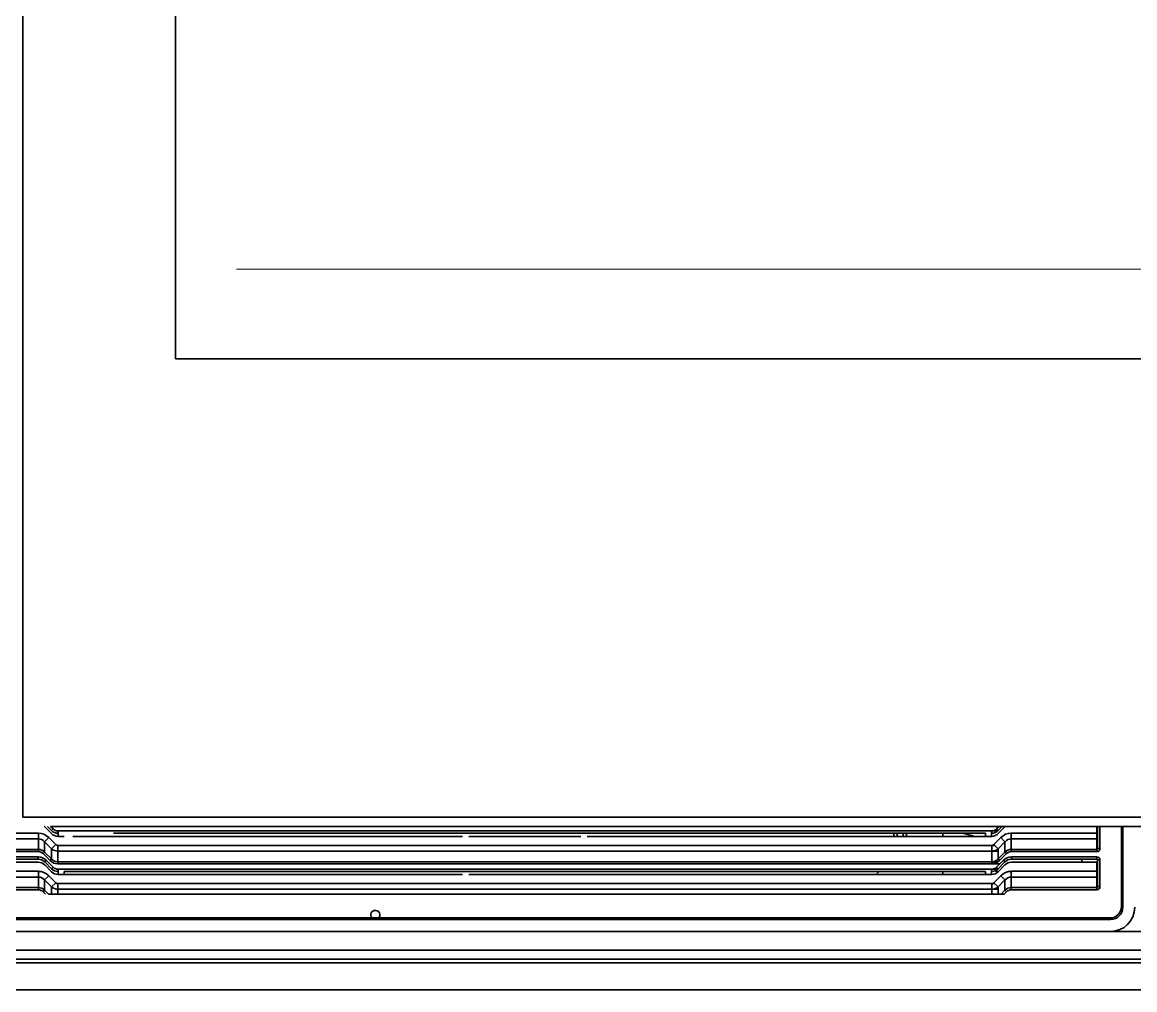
# Model space of a CAD drawing. Extents: x -760 to 4209, y 5795 to 10328.
# Drawn here: x 2048.3 to 2413, y 7999.4 to 8316.3 of the extents above; entities that cross this region are included whole.
import ezdxf

# ---------------------------------------------------------------- set-up
doc = ezdxf.new("R2010")
doc.units = 0
doc.header["$LTSCALE"] = 5
doc.layers.get('0').update_dxf_attribs({"linetype": 'CONTINUOUS', "lineweight": 0})
doc.layers.add('1', color=7, linetype='CONTINUOUS', true_color=0xffffff)

msp = doc.modelspace()

# ---------------------------------------------------------------- linework, layer by layer
at = {"color": 2}
msp.add_line((2118.55, 8235.4), (2441.55, 8235.4), dxfattribs=at)
at = {"layer": '1', "color": 7, "linetype": 'Continuous', "lineweight": 35}
for p, q in [((2048.55, 8802.9), (2048.55, 8055.9)), ((2098.55, 8699.15), (2098.55, 8206.1)), ((2098.55, 8206.1), (2461.55, 8206.1)), ((2048.55, 8055.9), (2512.05, 8055.9)), ((2057.93, 8050.53), (2055.68, 8052.77)), ((2057.93, 8051.53), (2056.56, 8052.9)), ((2057.62, 8052.9), (2468.06, 8052.9)), ((2057.62, 8052.9), (2058.46, 8052.06)), ((2057.93, 8051.53), (2058.46, 8052.06)), ((2060.05, 8050.65), (2060.05, 8051.4)), ((2060.05, 8051.4), (2368.05, 8051.4)), ((2366.06, 8050.65), (2366.06, 8051.4)), ((2367.65, 8052.06), (2368.49, 8052.9)), ((2368.18, 8051.53), (2367.65, 8052.06)), ((2369.55, 8052.9), (2368.18, 8051.53)), ((2370.43, 8052.77), (2368.18, 8050.53)), ((2400.55, 8050.69), (2400.55, 8052.9)), ((2400.8, 8045.7), (2400.8, 8052.9)), ((2401.55, 8052.9), (2401.55, 8045.7)), ((2408.6, 8052.9), (2408.6, 8026.7)), ((2409.05, 8026.4), (2409.05, 8052.9)), ((2025.55, 8050.69), (2053.62, 8050.69)), ((2053.62, 8048.81), (2025.55, 8048.81)), ((2053.62, 8050.69), (2053.62, 8048.81)), ((2053.62, 8045.34), (2053.62, 8048.81)), ((2057.04, 8049.24), (2055.67, 8047.88)), ((2057.94, 8045.61), (2055.67, 8047.88)), ((2055.67, 8047.88), (2055.67, 8044.5)), ((2057.04, 8049.24), (2059.31, 8046.97)), ((2060.05, 8049.65), (2060.05, 8050.65)), ((2060.05, 8049.65), (2060.05, 8049.65)), ((2062.05, 8049.65), (2060.05, 8049.65)), ((2155.85, 8049.65), (2064.95, 8049.65)), ((2364.05, 8050.65), (2078.26, 8050.65)), ((2192.65, 8049.65), (2153.85, 8049.65)), ((2231.45, 8049.65), (2194.65, 8049.65)), ((2272.25, 8049.65), (2233.45, 8049.65)), ((2364.05, 8049.65), (2250.05, 8049.65)), ((2334.05, 8049.65), (2334.05, 8050.65)), ((2335.05, 8050.65), (2335.05, 8049.65)), ((2350.05, 8049.65), (2350.05, 8050.65)), ((2364.05, 8049.65), (2364.05, 8050.65)), ((2366.05, 8049.65), (2364.05, 8049.65)), ((2366.05, 8050.65), (2366.05, 8049.65)), ((2366.06, 8049.65), (2366.05, 8049.65)), ((2366.8, 8046.97), (2369.07, 8049.24)), ((2370.44, 8047.88), (2368.17, 8045.61)), ((2369.07, 8049.24), (2370.44, 8047.88)), ((2370.44, 8044.5), (2370.44, 8047.88)), ((2372.49, 8050.69), (2400.55, 8050.69)), ((2372.49, 8050.69), (2372.49, 8048.81)), ((2400.55, 8048.81), (2372.49, 8048.81)), ((2372.49, 8048.81), (2372.49, 8045.34)), ((2400.55, 8050.69), (2400.8, 8050.69)), ((2400.55, 8048.81), (2400.55, 8050.69)), ((2400.55, 8045.34), (2400.55, 8048.81)), ((2409.05, 8050.7), (2408.6, 8050.7)), ((2409.05, 8047.65), (2408.6, 8047.65)), ((2025.55, 8045.34), (2053.62, 8045.34)), ((2053.62, 8044.63), (2025.55, 8044.63)), ((2053.62, 8045.34), (2053.62, 8044.63)), ((2055.67, 8044.5), (2055.16, 8043.98)), ((2057.43, 8041.71), (2055.16, 8043.98)), ((2055.67, 8044.5), (2057.94, 8042.23)), ((2059.31, 8046.97), (2057.94, 8045.61)), ((2057.94, 8042.23), (2057.94, 8045.61)), ((2059.99, 8046.69), (2367.09, 8046.69)), ((2059.99, 8046.69), (2059.99, 8044.81)), ((2059.99, 8044.81), (2059.99, 8041.34)), ((2368.17, 8044.81), (2059.99, 8044.81)), ((2366.12, 8046.69), (2366.12, 8044.81)), ((2366.12, 8041.34), (2366.12, 8044.81)), ((2366.8, 8046.97), (2368.17, 8045.61)), ((2368.17, 8045.61), (2368.17, 8042.23)), ((2368.17, 8042.23), (2370.44, 8044.5)), ((2370.95, 8043.98), (2368.68, 8041.71)), ((2370.44, 8044.5), (2370.95, 8043.98)), ((2372.49, 8045.34), (2372.49, 8044.63)), ((2372.49, 8045.34), (2400.55, 8045.34)), ((2400.55, 8044.63), (2372.49, 8044.63)), ((2400.55, 8045.34), (2400.55, 8044.63)), ((2400.8, 8045.7), (2401.55, 8045.7)), ((2409.05, 8046.65), (2408.6, 8046.65)), ((2025.55, 8042.9), (2053.56, 8042.9)), ((2053.56, 8042.15), (2025.55, 8042.15)), ((2053.56, 8041.15), (2025.55, 8041.15)), ((2053.56, 8042.15), (2053.56, 8042.9)), ((2055.68, 8041.27), (2056.21, 8041.8)), ((2057.93, 8039.03), (2055.68, 8041.27)), ((2056.21, 8041.8), (2058.46, 8039.56)), ((2057.94, 8042.23), (2057.43, 8041.71)), ((2059.99, 8041.34), (2059.99, 8040.63)), ((2059.99, 8041.34), (2368.24, 8041.34)), ((2368.73, 8040.63), (2059.99, 8040.63)), ((2366.12, 8041.34), (2366.12, 8040.63)), ((2367.65, 8039.56), (2369.9, 8041.8)), ((2368.17, 8042.23), (2368.68, 8041.71)), ((2370.43, 8041.27), (2368.18, 8039.03)), ((2370.43, 8041.27), (2369.9, 8041.8)), ((2372.55, 8042.15), (2372.55, 8042.9)), ((2372.55, 8042.9), (2400.55, 8042.9)), ((2400.55, 8042.15), (2372.55, 8042.15)), ((2400.55, 8041.15), (2372.55, 8041.15)), ((2395.58, 8042.15), (2395.59, 8041.15)), ((2400.55, 8042.15), (2400.55, 8042.9)), ((2400.8, 8041.15), (2400.55, 8041.15)), ((2400.55, 8038.19), (2400.55, 8041.15)), ((2400.8, 8033.2), (2400.8, 8041.9)), ((2400.8, 8041.9), (2401.55, 8041.9)), ((2401.55, 8041.9), (2401.55, 8033.2)), ((2025.55, 8038.19), (2053.62, 8038.19)), ((2053.62, 8038.19), (2053.62, 8036.31)), ((2057.04, 8036.74), (2055.67, 8035.38)), ((2057.93, 8038.03), (2055.68, 8040.27)), ((2057.04, 8036.74), (2059.31, 8034.47)), ((2057.93, 8039.03), (2058.46, 8039.56)), ((2060.05, 8038.15), (2060.05, 8038.9)), ((2060.05, 8038.9), (2368.05, 8038.9)), ((2060.05, 8037.15), (2060.05, 8038.15)), ((2060.05, 8037.15), (2060.05, 8037.15)), ((2062.05, 8037.15), (2060.05, 8037.15)), ((2062.05, 8038.15), (2062.05, 8037.15)), ((2364.05, 8038.15), (2062.05, 8038.15)), ((2153.85, 8037.15), (2062.05, 8037.15)), ((2192.65, 8037.15), (2153.85, 8037.15)), ((2231.45, 8037.15), (2194.65, 8037.15)), ((2364.05, 8037.15), (2231.45, 8037.15)), ((2329.18, 8038.15), (2328.18, 8037.15)), ((2350.05, 8037.15), (2350.05, 8038.15)), ((2364.05, 8037.15), (2364.05, 8038.15)), ((2366.05, 8037.15), (2364.05, 8037.15)), ((2366.05, 8038.15), (2366.05, 8037.15)), ((2366.06, 8037.15), (2366.05, 8037.15)), ((2366.06, 8038.15), (2366.06, 8038.9)), ((2366.8, 8034.47), (2369.07, 8036.74)), ((2368.18, 8039.03), (2367.65, 8039.56)), ((2370.43, 8040.27), (2368.18, 8038.03)), ((2369.07, 8036.74), (2370.44, 8035.38)), ((2372.49, 8038.19), (2400.55, 8038.19)), ((2372.49, 8038.19), (2372.49, 8036.31)), ((2400.55, 8038.19), (2400.8, 8038.19)), ((2400.55, 8036.31), (2400.55, 8038.19)), ((2053.62, 8036.31), (2025.55, 8036.31)), ((2053.62, 8032.84), (2053.62, 8036.31)), ((2057.94, 8033.11), (2055.67, 8035.38)), ((2055.67, 8035.38), (2055.67, 8032)), ((2059.31, 8034.47), (2057.94, 8033.11)), ((2057.94, 8030.7), (2057.94, 8033.11)), ((2059.99, 8034.19), (2367.09, 8034.19)), ((2059.99, 8034.19), (2059.99, 8032.31)), ((2366.12, 8034.19), (2366.12, 8032.31)), ((2366.8, 8034.47), (2368.17, 8033.11)), ((2370.44, 8035.38), (2368.17, 8033.11)), ((2368.17, 8033.11), (2368.17, 8030.7)), ((2370.44, 8032), (2370.44, 8035.38)), ((2372.49, 8036.31), (2372.49, 8032.84)), ((2400.55, 8036.31), (2372.49, 8036.31)), ((2400.55, 8032.84), (2400.55, 8036.31)), ((2400.8, 8033.2), (2401.55, 8033.2)), ((2408.6, 8034.4), (2409.05, 8034.4)), ((2025.55, 8032.84), (2053.62, 8032.84)), ((2053.62, 8032.13), (2025.55, 8032.13)), ((2053.62, 8032.84), (2053.62, 8032.13)), ((2055.67, 8032), (2055.16, 8031.48)), ((2055.94, 8030.7), (2055.16, 8031.48)), ((2055.67, 8032), (2056.97, 8030.7)), ((2370.17, 8030.7), (2056.97, 8030.7)), ((2368.17, 8032.31), (2059.99, 8032.31)), ((2059.99, 8032.31), (2059.99, 8030.7)), ((2366.12, 8030.7), (2366.12, 8032.31)), ((2369.14, 8030.7), (2370.44, 8032)), ((2370.95, 8031.48), (2370.17, 8030.7)), ((2370.44, 8032), (2370.95, 8031.48)), ((2372.49, 8032.84), (2372.49, 8032.13)), ((2372.49, 8032.84), (2400.55, 8032.84)), ((2400.55, 8032.13), (2372.49, 8032.13)), ((2400.55, 8032.84), (2400.55, 8032.13)), ((2408.6, 8032.6), (2409.05, 8032.6)), ((2021.05, 8022.4), (2405.05, 8022.4)), ((2404.8, 8022.9), (2021.3, 8022.9)), ((2167.6, 8022.4), (2167.6, 8022.9)), ((2169.01, 8022.4), (2169.01, 8022.9)), ((2171.43, 8022.9), (2171.49, 8022.84)), ((2254.62, 8022.84), (2254.68, 8022.9)), ((2257.1, 8022.9), (2257.1, 8022.4)), ((2258.51, 8022.9), (2258.51, 8022.4)), ((2377.55, 8022.9), (2377.55, 8022.4)), ((2378.55, 8022.9), (2378.55, 8022.4)), ((2390.05, 8022.4), (2390.05, 8022.9)), ((2390.55, 8022.9), (2390.55, 8022.4)), ((2397.55, 8022.4), (2397.55, 8022.9)), ((2398.05, 8022.9), (2398.05, 8022.4)), ((2640.3, 8018.49), (1999.57, 8018.49)), ((2640.3, 8012.4), (1912.3, 8012.4)), ((2562.32, 8009.4), (1916.7, 8009.4)), ((1916.7, 8008.2), (2643.4, 8008.2)), ((2643.4, 7999.4), (1916.7, 7999.4))]:
    msp.add_line(p, q, dxfattribs=at)
for centre, radius, start, end in [((2053.56, 8050.65), 3, 45, 48.5909), ((2060.05, 8053.65), 3, 225, 270), ((2060.05, 8053.65), 2.25, 225, 270), ((2366.06, 8053.65), 2.25, 270, 315), ((2366.06, 8053.65), 3, 270, 315), ((2372.55, 8050.65), 3, 131.4091, 135), ((2060.05, 8052.65), 3, 225, 270), ((2340.05, 8050.65), 3, 180, 199.4723), ((2340.05, 8050.65), 2, 180, 210.0009), ((2366.06, 8052.65), 3, 270, 315), ((2407.55, 8050.15), 1.5, 314.4277, 0), ((2407.55, 8044.15), 1.5, 0, 45.5723), ((2053.56, 8039.15), 3.75, 45, 90), ((2053.56, 8039.15), 3, 45, 90), ((2053.56, 8038.15), 3, 45, 90), ((2372.55, 8039.15), 3.75, 90, 135), ((2372.55, 8039.15), 3, 90, 135), ((2372.55, 8038.15), 3, 90, 135), ((2400.55, 8041.9), 1, 0, 90), ((2400.55, 8041.9), 0.25, 0, 90), ((2060.05, 8041.15), 3, 225, 270), ((2060.05, 8040.15), 3, 225, 270), ((2060.05, 8041.15), 2.25, 225, 270), ((2366.06, 8041.15), 2.25, 270, 315), ((2366.06, 8041.15), 3, 270, 315), ((2366.06, 8040.15), 3, 270, 315), ((2404.8, 8026.7), 3.8, 270, 0), ((2405.05, 8026.4), 4, 270, 0), ((2405.05, 8026.4), 7.91, 270, 0), ((2164.06, 8023.9), 1.5, 270, 221.8103), ((2172.55, 8023.9), 1.5, 225, 270), ((2253.56, 8023.9), 1.5, 270, 315), ((2262.05, 8023.9), 1.5, 221.8092, 270), ((2376.05, 8022.9), 0.5, 270, 0), ((2380.05, 8022.9), 0.5, 180, 270)]:
    msp.add_arc(centre, radius, start, end, dxfattribs=at)
for centre, major_axis, ratio, start_param, end_param in [((2053.62, 8045.34), (0, -5.34), 0.935602, 2.389453, 3.141593), ((2053.62, 8045.34), (0, 3.47), 0.863819, 5.531045, 6.283185), ((2372.49, 8045.34), (0, -5.34), 0.935602, 3.141593, 3.893733), ((2372.49, 8045.34), (0, 3.47), 0.863819, 0, 0.75214), ((2400.55, 8049.05), (0.25, 0), 0.935602, 4.712389, 6.283185), ((2053.62, 8042.23), (0, 3.11), 0.965695, 5.531045, 6.283185), ((2053.62, 8042.23), (0, -2.4), 0.935602, 2.389453, 3.141593), ((2059.99, 8047.75), (3, 0), 0.980011, 3.960249, 4.712389), ((2059.99, 8047.75), (0, 1.07), 0.935602, 2.389453, 3.141593), ((2366.12, 8047.75), (0, 1.07), 0.935602, 3.141593, 3.893733), ((2366.12, 8047.75), (3, 0), 0.980011, 4.712389, 5.464529), ((2372.49, 8042.23), (0, 3.11), 0.965695, 0, 0.75214), ((2372.49, 8042.23), (0, -2.4), 0.935602, 3.141593, 3.893733), ((2400.55, 8045.7), (0, -1.07), 0.935602, 0, 1.570796), ((2400.55, 8045.7), (0, 0.367), 0.680958, 3.141593, 4.712389), ((2059.99, 8044.64), (0, 4.01), 0.935602, 2.389453, 3.141593), ((2059.99, 8044.64), (0, 3.31), 0.907327, 2.389453, 3.141593), ((2366.12, 8044.64), (0, 3.31), 0.907327, 3.141593, 3.893733), ((2366.12, 8044.64), (0, 4.01), 0.935602, 3.141593, 3.893733), ((2053.62, 8032.84), (0, -5.34), 0.935602, 2.389453, 3.141593), ((2372.49, 8032.84), (0, -5.34), 0.935602, 3.141593, 3.893733), ((2053.62, 8032.84), (0, 3.47), 0.863819, 5.531045, 6.283185), ((2059.99, 8035.25), (3, 0), 0.980011, 3.960249, 4.712389), ((2059.99, 8035.25), (0, 1.07), 0.935602, 2.389453, 3.141593), ((2366.12, 8035.25), (0, 1.07), 0.935602, 3.141593, 3.893733), ((2366.12, 8035.25), (3, 0), 0.980011, 4.712389, 5.464529), ((2372.49, 8032.84), (0, 3.47), 0.863819, 0, 0.75214), ((2400.55, 8036.55), (0.25, 0), 0.935602, 4.712389, 6.283185), ((2400.55, 8033.2), (0, -1.07), 0.935602, 0, 1.570796), ((2400.55, 8033.2), (0, 0.367), 0.680958, 3.141593, 4.712389), ((2053.62, 8029.73), (0, 3.11), 0.965695, 5.531045, 6.283185), ((2053.62, 8029.73), (0, -2.4), 0.935602, 2.389453, 3.141593), ((2372.49, 8029.73), (0, 3.11), 0.965695, 0, 0.75214), ((2372.49, 8029.73), (0, -2.4), 0.935602, 3.141593, 3.893733)]:
    msp.add_ellipse(centre, major_axis=major_axis, ratio=ratio, start_param=start_param, end_param=end_param, dxfattribs=at)
msp.add_open_spline([(2360.54, 8049.62), (2359.89, 8049.79), (2358.65, 8050.12), (2357.4, 8050.45), (2356.8, 8050.61)], degree=3, knots=[0, 0, 0, 0, 0.516793, 1, 1, 1, 1], dxfattribs=at)
msp.add_open_spline([(2367.13, 8038.34), (2367.5, 8038.25), (2367.86, 8038.16), (2368.23, 8038.07)], degree=3, dxfattribs=at)

doc.saveas('drawing.dxf')
